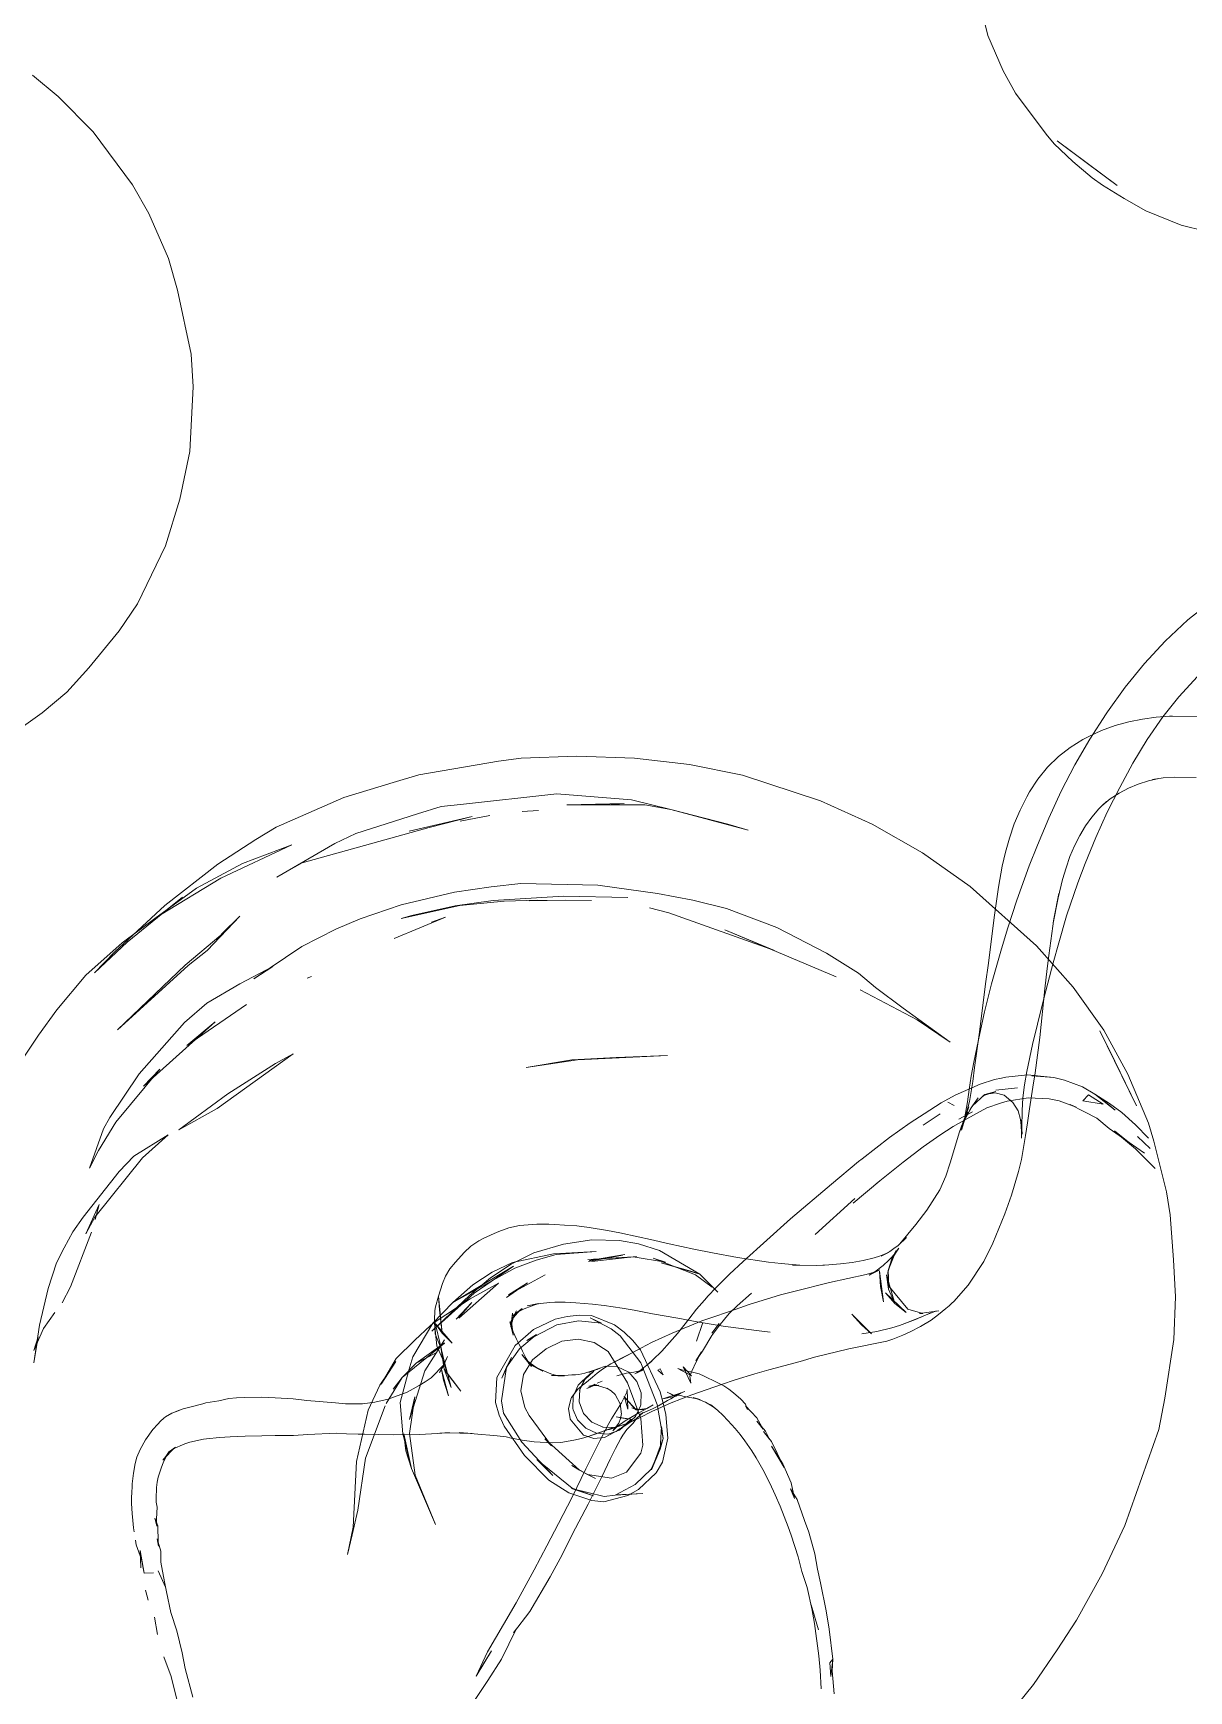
# Model space of a CAD drawing. Header units: millimetres. Extents: x 0 to 57242, y -59538 to 11130.
# Drawn here: x 22085.6 to 22191.8, y -25614 to -25461.9 of the extents above; entities that cross this region are included whole.
import ezdxf

# ---------------------------------------------------------------- set-up
doc = ezdxf.new("R2010")
doc.units = ezdxf.units.MM
doc.layers.add('G-IMPT', color=8, linetype='Continuous', lineweight=9)
doc.layers.add('I-FURN', color=30, linetype='Continuous', lineweight=9)

# ---------------------------------------------------------------- blocks, each defined once
blk = doc.blocks.new('LR1579_PANEL_TV_019_CH - LR1579_PANEL_TV_019_CH-V9-Level 0')
at = {"layer": 'G-IMPT'}
for p, q in [((741.11, -114.78), (736.35, -115.84)), ((732.67, -116.98), (729.58, -118.01)), ((736.35, -115.84), (732.67, -116.98)), ((725.08, -119.85), (729.58, -118.01)), ((725.08, -119.85), (720.69, -122.04)), ((712.75, -126.99), (720.69, -122.04)), ((710.54, -128.89), (712.75, -126.99)), ((751.21, -126.56), (750.05, -128.33)), ((750.86, -129.08), (751.85, -127.68)), ((706.53, -132.58), (710.54, -128.89)), ((749.32, -129.14), (747.87, -131.51)), ((749.32, -129.14), (750.46, -127.99)), ((749.32, -129.14), (750.05, -128.33)), ((749.32, -129.14), (749.74, -129.04)), ((750.46, -127.99), (749.74, -129.04)), ((750.14, -130.16), (750.86, -129.08)), ((750.14, -130.16), (748.59, -132.75)), ((747.05, -132.99), (747.87, -131.51)), ((748.68, -132.05), (747.78, -134.27)), ((706.53, -132.58), (703.98, -135.57)), ((745.84, -135.33), (747.05, -132.99)), ((747.08, -135.75), (748.01, -133.84)), ((748.59, -132.75), (747.78, -134.27)), ((745.84, -135.33), (745.29, -136.48)), ((703.98, -135.57), (702, -138.32)), ((744.59, -137.72), (745.29, -136.48)), ((747.08, -135.75), (746.54, -137.2)), ((699.66, -141.76), (702, -138.32)), ((744.59, -137.72), (743.79, -139.64)), ((745.23, -140.42), (745.94, -138.47)), ((745.94, -138.47), (746.54, -137.2)), ((743.79, -139.64), (743.44, -140.72)), ((742.74, -142.64), (743.44, -140.72)), ((744.36, -143.13), (744.96, -141.19)), ((745.23, -140.42), (744.96, -141.19)), ((699.66, -141.76), (698.6, -143.61)), ((742.23, -144.2), (742.89, -142.88)), ((742.62, -143.78), (742.74, -142.64)), ((742.62, -143.78), (742.89, -142.88)), ((698.6, -143.61), (696.62, -147.97)), ((742.23, -144.2), (741.75, -146.04)), ((743.79, -145.39), (744.07, -144.24)), ((744.36, -143.13), (744.07, -144.24)), ((698.4, -148.48), (698.11, -145.94)), ((741.86, -145.67), (741.55, -147.12)), ((741.56, -147.95), (741.86, -145.67)), ((741.56, -147.95), (741.75, -146.04)), ((743.87, -145.03), (743.56, -146.52)), ((743.79, -145.39), (743.87, -145.03)), ((741.28, -148.26), (741.55, -147.12)), ((743.33, -147.99), (743.56, -146.52)), ((773.12, -148.09), (775.33, -147.34)), ((775.33, -147.34), (777.55, -146.62)), ((695.98, -149.57), (696.62, -147.97)), ((696.85, -148.51), (697.01, -150.2)), ((697.55, -149.24), (697.33, -147.66)), ((698.72, -150.13), (697.98, -147.66)), ((698.4, -148.48), (698.72, -150.13)), ((714.02, -149.87), (715.74, -149.07)), ((718.2, -148.25), (715.74, -149.07)), ((720.18, -147.91), (718.2, -148.25)), ((720.18, -147.91), (720.4, -147.89)), ((720.4, -147.89), (720.75, -147.87)), ((721.16, -147.86), (720.75, -147.87)), ((721.59, -147.85), (721.16, -147.86)), ((721.59, -147.85), (722.03, -147.84)), ((723.33, -149.01), (721.77, -148.09)), ((721.77, -148.09), (722.04, -148.25)), ((722.86, -147.86), (722.03, -147.84)), ((722.04, -148.25), (722.42, -148.36)), ((722.92, -148.51), (722.42, -148.36)), ((723.5, -148.68), (722.48, -148.42)), ((722.48, -148.42), (723.22, -148.6)), ((723.99, -148.01), (722.86, -147.86)), ((722.92, -148.51), (723.5, -148.68)), ((723.93, -149.98), (723.09, -148.83)), ((723.09, -148.83), (723.33, -149.01)), ((723.96, -148.81), (723.22, -148.6)), ((723.5, -148.68), (723.22, -148.6)), ((724.78, -149.08), (723.22, -148.6)), ((723.5, -148.68), (724.13, -148.87)), ((725.45, -149.3), (723.96, -148.81)), ((724.69, -149.04), (723.96, -148.81)), ((723.96, -148.81), (724.78, -149.08)), ((725.05, -148.24), (723.99, -148.01)), ((724.78, -149.08), (724.13, -148.87)), ((725.45, -149.3), (724.69, -149.04)), ((725.45, -149.3), (724.78, -149.08)), ((725.75, -148.4), (725.05, -148.24)), ((725.75, -148.4), (726.4, -148.58)), ((726.4, -148.58), (726.7, -148.68)), ((727.25, -148.9), (726.7, -148.68)), ((730.44, -150.51), (727.25, -148.9)), ((741.3, -148.57), (741.11, -149.37)), ((741.3, -149.46), (741.28, -148.26)), ((741.3, -149.46), (741.3, -148.57)), ((743.17, -149.48), (743.24, -148.74)), ((743.33, -147.99), (743.24, -148.74)), ((773.12, -148.09), (770.36, -149.4)), ((775.91, -148.32), (773.38, -149.26)), ((775.57, -148.48), (773.38, -149.26)), ((775.91, -148.32), (773.71, -149.42)), ((694.65, -154.28), (695.98, -149.57)), ((697.01, -150.2), (697.3, -151.86)), ((698.85, -150.97), (698.51, -149.38)), ((698.51, -149.38), (699.12, -151.44)), ((711.49, -151.27), (714.02, -149.87)), ((723.93, -149.98), (723.96, -152.72)), ((724.59, -152.42), (724.22, -149.83)), ((724.54, -151.14), (724.22, -149.83)), ((726.12, -149.56), (725.45, -149.3)), ((727.41, -150.16), (726.12, -149.56)), ((727.41, -150.16), (728.63, -150.84)), ((728.14, -151.52), (727.94, -150.29)), ((727.94, -150.29), (728.23, -152.85)), ((730.44, -150.51), (733.38, -151.88)), ((740.98, -150.8), (741.19, -149.64)), ((741.17, -150.58), (741.11, -149.37)), ((741.17, -150.58), (741.19, -149.64)), ((743.15, -149.85), (743.14, -150.57)), ((743.16, -151.28), (743.14, -150.57)), ((743.17, -149.48), (743.15, -149.85)), ((768.37, -149.91), (764.95, -151.22)), ((770.77, -149.28), (768.37, -149.91)), ((771.01, -150.45), (768.86, -151.3)), ((770.77, -149.28), (770.36, -149.4)), ((771.01, -150.45), (773.71, -149.42)), ((694.22, -158.99), (695.85, -151.52)), ((695.85, -151.52), (694.86, -155.96)), ((697.68, -153.22), (697.3, -151.86)), ((699.12, -151.44), (699.4, -152.9)), ((711.49, -151.27), (709.95, -152.26)), ((724.54, -151.14), (723.47, -153.67)), ((723.77, -154.33), (725.24, -151.91)), ((724.54, -151.14), (724.16, -152.53)), ((724.59, -152.42), (724.54, -151.14)), ((725.24, -151.91), (724.57, -153.18)), ((728.14, -151.52), (728.23, -152.85)), ((733.38, -151.88), (734.63, -152.39)), ((741.12, -152.33), (740.98, -150.8)), ((741.01, -152.45), (741.17, -151.94)), ((741.12, -152.33), (741.17, -151.94)), ((743.22, -152.3), (743.16, -151.28)), ((753.5, -151.91), (755.52, -153.35)), ((753.5, -151.91), (755.57, -153.37)), ((760.86, -153.04), (762.8, -152.12)), ((764.95, -151.22), (762.8, -152.12)), ((768.86, -151.3), (765.66, -152.64)), ((698.18, -154.74), (697.63, -152.4)), ((698.01, -154.24), (697.63, -152.4)), ((697.68, -153.22), (698.18, -154.74)), ((698.16, -153.52), (698.66, -155.04)), ((698.16, -153.52), (699.44, -154.94)), ((699.94, -154.07), (699.4, -152.9)), ((708.1, -153.54), (707.2, -154.24)), ((708.1, -153.54), (709.95, -152.26)), ((723.96, -152.72), (723.11, -153.88)), ((724.02, -152.62), (723.27, -153.76)), ((723.96, -152.72), (723.27, -153.76)), ((723.47, -153.67), (724.16, -152.53)), ((723.77, -154.33), (724.57, -153.18)), ((723.96, -152.72), (724.02, -152.62)), ((737.37, -153.57), (734.63, -152.39)), ((737.37, -153.57), (738.61, -154.1)), ((741.01, -152.45), (741.07, -153.07)), ((741.07, -153.07), (741.23, -153.94)), ((743.22, -152.3), (743.28, -152.95)), ((743.28, -152.95), (743.37, -153.57)), ((743.56, -154.44), (743.37, -153.57)), ((750.3, -153.05), (748.55, -154.46)), ((748.89, -154.7), (751.53, -153.13)), ((751.53, -153.13), (749.72, -154.11)), ((751.52, -153.17), (749.72, -154.11)), ((750.3, -153.05), (751.36, -152.64)), ((751.36, -152.64), (753.59, -152.45)), ((753.54, -152.99), (751.52, -153.17)), ((753.54, -152.99), (755.57, -153.37)), ((753.59, -152.45), (754.7, -152.63)), ((756.78, -153.52), (754.7, -152.63)), ((755.52, -153.35), (755.57, -153.37)), ((755.57, -153.37), (756.47, -153.9)), ((756.78, -153.52), (757.56, -154.32)), ((758.03, -154.26), (760.86, -153.04)), ((761.28, -154.59), (763.39, -153.65)), ((763.39, -153.65), (765.66, -152.64)), ((694.65, -154.28), (693.88, -158.82)), ((698.18, -154.74), (698.01, -154.24)), ((698.18, -154.74), (698.67, -155.96)), ((698.66, -155.04), (699.44, -154.94)), ((699.94, -154.07), (700.54, -155.41)), ((700.26, -154.87), (701.13, -156.28)), ((700.26, -154.87), (700.54, -155.41)), ((705.54, -155.72), (706.37, -154.97)), ((706.37, -154.97), (707.2, -154.24)), ((718.5, -155.61), (720.76, -155.12)), ((720.76, -155.12), (719.91, -155.2)), ((719.91, -155.2), (720.98, -155.12)), ((720.98, -155.12), (721.46, -155.13)), ((722.2, -154.52), (721.07, -154.89)), ((721.41, -154.79), (721.07, -154.89)), ((721.4, -154.88), (723.11, -153.88)), ((721.4, -154.88), (721.93, -154.63)), ((721.41, -154.79), (721.77, -154.7)), ((721.92, -155.17), (721.46, -155.13)), ((722.13, -154.63), (721.77, -154.7)), ((721.92, -155.17), (722.37, -155.23)), ((721.93, -154.63), (722.2, -154.52)), ((722.46, -155.27), (721.99, -155.14)), ((721.99, -155.14), (722.81, -155.32)), ((722.13, -154.63), (722.49, -154.58)), ((723.27, -153.76), (722.2, -154.52)), ((723.11, -153.88), (722.2, -154.52)), ((722.37, -155.23), (722.81, -155.32)), ((723.19, -154.52), (722.49, -154.58)), ((723.11, -153.88), (723.27, -153.76)), ((723.19, -154.52), (724.16, -154.55)), ((723.67, -154.41), (724.75, -154.64)), ((723.67, -154.41), (724.18, -154.55)), ((724.16, -154.55), (724.75, -154.64)), ((724.18, -154.55), (724.42, -154.65)), ((724.91, -154.86), (724.42, -154.65)), ((728.03, -156.37), (724.91, -154.86)), ((738.61, -154.1), (740.36, -154.78)), ((741.61, -155.23), (740.36, -154.78)), ((741.37, -154.48), (741.23, -153.94)), ((741.53, -154.99), (741.37, -154.48)), ((741.53, -154.99), (741.83, -155.69)), ((741.61, -155.23), (744.34, -156.18)), ((743.41, -153.86), (743.58, -154.38)), ((743.41, -153.86), (743.56, -154.44)), ((743.58, -154.38), (743.78, -154.87)), ((744.15, -155.53), (743.78, -154.87)), ((748.55, -154.46), (747.32, -156.26)), ((748.89, -154.7), (747.39, -157.47)), ((748.34, -155.64), (749.72, -154.11)), ((748.89, -154.7), (748.34, -155.64)), ((748.89, -154.7), (749.72, -154.11)), ((750.75, -155.39), (751.34, -154.92)), ((753.46, -154.39), (751.34, -154.92)), ((754.88, -154.79), (753.46, -154.39)), ((754.88, -154.79), (756.41, -156.44)), ((755.42, -155.48), (758.03, -154.26)), ((758.34, -156.35), (756.47, -153.9)), ((758.29, -156.33), (757.19, -154.57)), ((758.34, -156.35), (757.19, -154.57)), ((758.78, -156.17), (757.56, -154.32)), ((761.28, -154.59), (758.8, -155.7)), ((694.22, -158.99), (694.86, -155.96)), ((698.67, -155.96), (699.56, -157.47)), ((701.13, -156.28), (701.74, -157.02)), ((704.66, -156.54), (704.19, -156.98)), ((704.35, -157.72), (705.37, -156.49)), ((705.54, -155.72), (704.66, -156.54)), ((704.94, -157.1), (705.96, -155.76)), ((704.94, -157.1), (705.44, -156.4)), ((704.98, -157.16), (705.69, -156.01)), ((705.96, -155.76), (705.37, -156.49)), ((705.44, -156.4), (705.69, -156.01)), ((713.6, -157.36), (714.81, -156.72)), ((714.81, -156.72), (716.89, -156)), ((718.5, -155.61), (716.89, -156)), ((722.93, -155.42), (722.46, -155.27)), ((722.93, -155.42), (723.4, -155.6)), ((723.4, -155.6), (724.33, -156.03)), ((724.33, -156.03), (725.26, -156.53)), ((726.18, -157.09), (725.26, -156.53)), ((728.03, -156.37), (731, -157.72)), ((736.02, -157.11), (735.12, -156.22)), ((742.38, -156.82), (741.83, -155.69)), ((744.02, -155.37), (744.29, -155.73)), ((744.02, -155.37), (744.4, -155.92)), ((744.15, -155.53), (744.4, -155.92)), ((744.29, -155.73), (744.98, -156.52)), ((744.34, -156.18), (746.28, -156.79)), ((745.2, -156.79), (744.98, -156.52)), ((746.88, -157.23), (747.32, -156.26)), ((750.75, -155.39), (749.36, -157.41)), ((751.95, -157.11), (752.91, -156.7)), ((753.9, -156.23), (752.91, -156.7)), ((755.42, -155.48), (753.9, -156.23)), ((756.72, -157.2), (756.05, -155.7)), ((756.05, -155.7), (756.41, -156.44)), ((756.2, -156.93), (758.8, -155.7)), ((756.72, -157.2), (756.41, -156.44)), ((757, -157.97), (756.41, -156.44)), ((758.29, -156.33), (759.2, -160.41)), ((759.49, -158.23), (758.78, -156.17)), ((700.19, -158.27), (699.56, -157.47)), ((700.19, -158.27), (701.66, -159.63)), ((700.19, -158.27), (701.91, -159.97)), ((703.19, -158.27), (701.74, -157.02)), ((703.72, -157.42), (702.23, -158.78)), ((703.19, -158.27), (704.88, -159.23)), ((703.56, -158.57), (704.35, -157.72)), ((703.72, -157.42), (704.19, -156.98)), ((704.65, -157.91), (704.54, -158.83)), ((704.65, -157.91), (704.98, -157.16)), ((711.37, -158.87), (712.5, -158.07)), ((713.6, -157.36), (712.5, -158.07)), ((727.07, -157.69), (726.18, -157.09)), ((727.07, -157.69), (727.96, -158.33)), ((729.17, -159.33), (727.43, -157.89)), ((727.43, -157.89), (729.69, -159.73)), ((732.24, -158.29), (731, -157.72)), ((736.02, -157.11), (738.16, -159.33)), ((742.14, -158.31), (743, -157.88)), ((742.38, -156.82), (742.62, -157.27)), ((742.62, -157.27), (742.91, -157.69)), ((742.91, -157.69), (743.64, -158.56)), ((743, -157.88), (743.4, -157.65)), ((743.37, -158.7), (743.28, -157.57)), ((743.28, -157.57), (743.83, -158.88)), ((743.37, -158.7), (743.76, -157.08)), ((743.76, -157.08), (743.4, -157.65)), ((744.99, -156.94), (744.65, -156.82)), ((745.7, -157.21), (744.65, -156.82)), ((746.66, -157.56), (744.99, -156.94)), ((745.58, -157.01), (744.99, -156.94)), ((745.46, -157.03), (744.99, -156.94)), ((745.43, -157.01), (745.2, -156.79)), ((745.7, -157.21), (745.43, -157.01)), ((746.46, -158.21), (745.45, -162.36)), ((745.46, -157.03), (746.08, -157.12)), ((746.66, -157.56), (745.58, -157.01)), ((745.58, -157.01), (745.7, -157.21)), ((745.58, -157.01), (745.97, -157.79)), ((745.7, -157.21), (745.97, -157.79)), ((746.43, -157.17), (746.08, -157.12)), ((747.39, -157.47), (746.19, -161.41)), ((747.23, -157.05), (746.28, -156.79)), ((746.43, -157.17), (747.35, -157.31)), ((746.88, -157.23), (746.46, -158.21)), ((748.17, -157.27), (747.23, -157.05)), ((747.35, -157.31), (747.98, -157.44)), ((748.29, -157.77), (747.69, -157.69)), ((748.35, -157.79), (747.69, -157.69)), ((749.22, -157.77), (747.98, -157.44)), ((748.17, -157.27), (749.34, -157.52)), ((748.29, -157.77), (749.18, -157.91)), ((749.36, -157.41), (748.3, -160.73)), ((748.95, -158.13), (748.35, -157.79)), ((749.62, -157.85), (748.64, -158.34)), ((748.95, -158.13), (748.64, -157.88)), ((748.64, -157.88), (749.22, -158.4)), ((748.85, -157.72), (749.66, -157.66)), ((749.22, -157.77), (748.85, -157.72)), ((748.95, -158.13), (749.22, -158.4)), ((748.95, -158.13), (749.38, -158.69)), ((749.18, -157.91), (750.02, -158.05)), ((749.22, -158.4), (749.2, -158.24)), ((749.3, -159.87), (749.2, -158.24)), ((750.19, -157.7), (749.34, -157.52)), ((749.62, -157.85), (749.72, -157.84)), ((750.18, -157.51), (749.66, -157.66)), ((750.82, -157.77), (749.72, -157.84)), ((750.77, -157.83), (749.78, -157.65)), ((749.78, -157.65), (750.33, -157.74)), ((750.01, -157.81), (751.03, -158.94)), ((750.01, -157.81), (750.64, -158.46)), ((750.62, -158.14), (750.02, -158.05)), ((751.19, -157.83), (750.08, -157.91)), ((750.08, -157.91), (750.46, -157.84)), ((750.65, -157.46), (750.18, -157.51)), ((750.77, -157.83), (750.19, -157.7)), ((750.82, -157.8), (750.33, -157.74)), ((751.57, -157.78), (750.46, -157.84)), ((750.62, -158.14), (751.14, -158.17)), ((750.65, -157.46), (751, -157.41)), ((751.77, -158.25), (750.73, -157.88)), ((751.95, -158.31), (750.73, -157.88)), ((751.19, -157.83), (750.82, -157.77)), ((750.82, -157.8), (751.24, -157.85)), ((751, -157.41), (751.6, -157.24)), ((751.14, -158.17), (751.36, -158.17)), ((752.08, -158.11), (751.2, -158.33)), ((751.48, -157.87), (751.24, -157.85)), ((751.65, -158.16), (751.36, -158.17)), ((751.86, -157.89), (751.48, -157.87)), ((751.57, -157.78), (752.61, -158.16)), ((751.6, -157.24), (751.95, -157.11)), ((751.65, -158.16), (751.94, -158.14)), ((751.77, -158.25), (752.62, -158.99)), ((751.86, -157.89), (752.05, -157.93)), ((752.08, -158.11), (751.94, -158.14)), ((752.05, -157.93), (753, -158.1)), ((753.59, -158.15), (752.54, -158.61)), ((753.4, -158.89), (752.61, -158.16)), ((753, -158.1), (753.07, -158.14)), ((753.88, -158.67), (753.07, -158.14)), ((754.64, -157.66), (753.59, -158.15)), ((754.64, -157.66), (756.2, -156.93)), ((757.42, -161.44), (756.72, -157.2)), ((756.72, -157.2), (757, -157.97)), ((759.49, -158.23), (759.84, -161.4)), ((693.88, -158.82), (693.61, -163.66)), ((698.9, -161.96), (701.25, -159.68)), ((702.23, -158.78), (701.25, -159.68)), ((701.79, -160.25), (702.71, -159.42)), ((702.71, -159.42), (703.56, -158.57)), ((703.38, -159.62), (705.08, -160.69)), ((704.54, -158.83), (704.77, -159.85)), ((704.88, -159.23), (705.48, -159.49)), ((706.74, -159.93), (705.48, -159.49)), ((710.16, -159.71), (708.3, -160.69)), ((708.88, -160.44), (709.81, -159.77)), ((708.95, -160.41), (709.81, -159.77)), ((710.16, -159.71), (708.99, -160.41)), ((709.6, -160.05), (710.16, -159.71)), ((711.37, -158.87), (710.16, -159.71)), ((729.69, -159.73), (727.96, -158.33)), ((729.17, -159.33), (730.43, -160.51)), ((735.04, -159.4), (732.24, -158.29)), ((735.04, -159.4), (736.34, -159.83)), ((738.48, -159.58), (737.46, -159.8)), ((738.16, -159.33), (739.79, -161.13)), ((738.29, -159.76), (739.38, -159.48)), ((738.48, -159.58), (739.52, -159.3)), ((739.4, -160.75), (740.94, -159.79)), ((739.52, -159.3), (741.08, -158.73)), ((742.1, -158.39), (741.08, -158.73)), ((742.14, -158.31), (741.19, -158.74)), ((741.19, -158.74), (742.1, -158.39)), ((743.64, -158.56), (743.83, -158.88)), ((745.13, -159.87), (745.26, -159.26)), ((745.39, -159.91), (745.26, -159.26)), ((747.86, -159.23), (747.52, -160.29)), ((747.86, -159.23), (748.58, -158.4)), ((748.64, -158.34), (748.58, -158.4)), ((749.76, -158.84), (748.69, -160.28)), ((748.86, -160.08), (749.86, -159.63)), ((749.22, -158.4), (749.38, -158.69)), ((749.22, -158.4), (749.3, -159.87)), ((749.22, -158.4), (749.3, -159.93)), ((749.76, -158.84), (749.3, -159.87)), ((750, -159.65), (749.84, -160.6)), ((750.39, -159.44), (749.86, -159.63)), ((750, -159.65), (750.5, -158.83)), ((750.39, -159.44), (750.95, -159.25)), ((750.46, -158.88), (750.81, -158.57)), ((750.46, -158.88), (750.5, -158.83)), ((751.03, -158.94), (750.64, -158.46)), ((750.81, -158.57), (751.2, -158.33)), ((750.95, -159.25), (751.49, -159.05)), ((751.49, -159.05), (751.93, -158.88)), ((752.95, -158.71), (751.91, -158.36)), ((751.91, -158.36), (752.58, -158.58)), ((752.54, -158.61), (751.93, -158.88)), ((751.95, -158.31), (752.24, -158.41)), ((752.49, -158.55), (752.24, -158.41)), ((752.49, -158.55), (752.95, -158.71)), ((753.62, -158.93), (752.58, -158.58)), ((752.58, -158.58), (754.16, -159.13)), ((752.58, -158.58), (753.12, -158.77)), ((752.62, -158.99), (752.58, -158.94)), ((753.1, -159.94), (752.58, -158.94)), ((753.41, -158.87), (753.12, -158.77)), ((753.4, -158.89), (753.87, -159.85)), ((754.16, -159.13), (753.41, -158.87)), ((753.62, -158.93), (754.16, -159.13)), ((754.42, -159.48), (753.88, -158.67)), ((754.16, -159.13), (754.46, -159.24)), ((754.43, -159.5), (754.42, -159.48)), ((754.48, -161.4), (754.43, -159.5)), ((754.78, -159.37), (754.46, -159.24)), ((755.41, -159.67), (754.78, -159.37)), ((755.41, -159.67), (756.49, -160.25)), ((759.28, -162.51), (758.94, -158.34)), ((758.94, -158.34), (759.2, -160.41)), ((699.83, -161.86), (701.79, -160.25)), ((701.91, -159.97), (703.6, -161.03)), ((703.96, -161.22), (703.6, -161.03)), ((703.96, -161.22), (704.56, -161.52)), ((705.28, -160.53), (704.77, -159.85)), ((706.11, -161), (705.14, -160.58)), ((706.33, -161.02), (705.14, -160.58)), ((705.28, -160.53), (706.11, -161)), ((706.11, -161), (707.65, -160.88)), ((706.11, -161), (706.33, -161.02)), ((706.74, -159.93), (708.79, -160.29)), ((706.76, -161.14), (707.96, -160.79)), ((707.65, -160.88), (706.76, -161.14)), ((708.08, -161.01), (707.61, -161.39)), ((707.65, -160.88), (709.25, -160.24)), ((707.65, -160.88), (707.96, -160.79)), ((708.95, -160.41), (707.77, -161.48)), ((707.95, -161.03), (709.55, -159.98)), ((707.95, -161.03), (708.99, -160.41)), ((709.6, -160.05), (707.96, -160.79)), ((709.25, -160.24), (707.96, -160.79)), ((707.98, -160.47), (709.39, -160.7)), ((708.08, -161.01), (708.56, -160.65)), ((709.6, -160.05), (708.3, -160.69)), ((708.56, -160.65), (709.55, -159.98)), ((708.79, -160.29), (710.21, -160.51)), ((708.88, -160.44), (709.25, -160.24)), ((709.6, -160.05), (709.25, -160.24)), ((710.21, -160.51), (711.66, -160.65)), ((711.66, -160.65), (713.53, -160.75)), ((715.84, -160.8), (713.53, -160.75)), ((718.99, -160.8), (715.84, -160.8)), ((718.58, -160.8), (721.78, -160.74)), ((718.99, -160.8), (718.58, -160.8)), ((721.4, -160.95), (726.31, -160.67)), ((731.24, -161.33), (730.43, -160.51)), ((736, -159.99), (734.23, -160.09)), ((736.96, -159.89), (736, -159.99)), ((738.12, -160.48), (736.34, -159.83)), ((737.46, -159.8), (736.96, -159.89)), ((739.39, -160.93), (738.12, -160.48)), ((742.22, -161.75), (739.39, -160.93)), ((740.97, -162.49), (739.79, -161.13)), ((741.87, -161.43), (742.94, -161.22)), ((744.01, -161.05), (742.94, -161.22)), ((744.01, -161.05), (745.13, -160.93)), ((745.13, -159.87), (745.39, -159.91)), ((745.13, -160.93), (745.72, -160.88)), ((746.27, -160.88), (745.29, -160.91)), ((745.29, -160.91), (745.72, -160.88)), ((746.27, -160.88), (746.68, -160.89)), ((746.31, -160.8), (746.99, -160.92)), ((746.31, -160.8), (746.54, -160.85)), ((747.21, -161.15), (746.44, -160.76)), ((746.44, -160.76), (747.23, -160.97)), ((747.23, -160.97), (746.54, -160.85)), ((746.99, -160.92), (746.68, -160.89)), ((747.81, -161.48), (747.21, -161.15)), ((747.52, -160.29), (747.58, -161.42)), ((747.88, -164.08), (748.3, -160.73)), ((748.86, -160.08), (748.69, -160.28)), ((749.3, -159.87), (749.3, -159.93)), ((749.84, -160.6), (749.91, -161.08)), ((749.91, -161.08), (750.07, -161.54)), ((753.19, -161.06), (752.83, -162.12)), ((753.19, -161.06), (753.1, -159.94)), ((753.71, -161.9), (753.98, -160.94)), ((753.87, -159.85), (753.98, -160.94)), ((756.49, -160.25), (757.08, -160.69)), ((757.95, -161.48), (757.08, -160.69)), ((757.34, -160.57), (757.23, -164.01)), ((757.42, -161.44), (757.34, -160.57)), ((698.9, -161.96), (695.74, -165.15)), ((699.83, -161.86), (698.31, -163.05)), ((705.85, -162.01), (704.56, -161.52)), ((706.23, -162.63), (705.3, -163.52)), ((705.85, -162.01), (708.28, -162.64)), ((706.03, -163.1), (706.95, -162.27)), ((706.23, -162.63), (707.61, -161.39)), ((707.77, -161.48), (706.95, -162.27)), ((708.28, -162.64), (709.72, -162.88)), ((708.95, -161.97), (709.22, -162.56)), ((710.43, -162.16), (712.3, -162.31)), ((733.03, -162.84), (727.2, -163.19)), ((733.22, -163.44), (731.24, -161.33)), ((734.72, -162.7), (733.03, -162.84)), ((736.5, -162.51), (734.72, -162.7)), ((736.5, -162.51), (737.49, -162.37)), ((736.59, -162.08), (736.88, -164.4)), ((737.22, -164.59), (736.72, -162.74)), ((738.02, -162.28), (737.49, -162.37)), ((738.02, -162.28), (739.11, -162.06)), ((740.22, -161.8), (739.11, -162.06)), ((741.87, -161.43), (740.22, -161.8)), ((740.97, -162.49), (742.53, -164.25)), ((742.22, -161.75), (744.25, -162.25)), ((744.25, -162.25), (745.26, -162.44)), ((746.22, -162.63), (745.26, -162.44)), ((745.45, -162.36), (745.47, -163.45)), ((746.19, -161.41), (746.12, -164.54)), ((747.38, -162.85), (746.22, -162.63)), ((747.23, -162.83), (746.22, -162.63)), ((746.22, -162.63), (748.4, -163.04)), ((747.23, -162.83), (748.4, -163.04)), ((747.58, -161.42), (748.08, -162.44)), ((747.81, -161.48), (748.65, -161.86)), ((748.93, -163.19), (748.08, -162.44)), ((750.49, -162.45), (750, -162.3)), ((750.59, -162.26), (750.06, -161.49)), ((750.06, -161.49), (750.07, -161.54)), ((750.95, -162.55), (750.49, -162.2)), ((750.49, -162.2), (751.24, -162.7)), ((750.95, -162.55), (750.59, -162.26)), ((751.53, -162.65), (750.6, -162.39)), ((751.24, -162.7), (750.6, -162.39)), ((750.71, -162.51), (751.53, -162.65)), ((752.83, -162.12), (752.09, -162.97)), ((752.96, -162.87), (753.67, -162.01)), ((753.21, -162.84), (753.15, -162.87)), ((753.21, -162.84), (753.98, -162.26)), ((753.67, -162.01), (753.71, -161.9)), ((753.98, -162.26), (754.47, -161.42)), ((754.48, -161.4), (754.47, -161.42)), ((758.36, -161.84), (757.95, -161.48)), ((758.36, -161.84), (759.13, -162.66)), ((758.91, -165.65), (759.28, -162.51)), ((759.13, -162.66), (759.65, -163.25)), ((759.84, -161.4), (759.63, -164.68)), ((770.17, -161.55), (768.69, -166.94)), ((770.17, -161.55), (768.83, -166.26)), ((693.88, -168.72), (693.61, -163.66)), ((696.26, -164.6), (698.31, -163.05)), ((702.92, -165.78), (705.3, -163.52)), ((702.97, -165.67), (705.04, -163.95)), ((706.03, -163.1), (705.04, -163.95)), ((709.72, -162.88), (711.57, -163.07)), ((711.57, -163.07), (713.09, -163.23)), ((713.09, -163.23), (715.43, -163.36)), ((715.43, -163.36), (718.6, -163.4)), ((719.02, -163.4), (718.6, -163.4)), ((719.02, -163.4), (722.25, -163.32)), ((727.2, -163.19), (722.25, -163.32)), ((733.22, -163.44), (734.72, -165.21)), ((742.53, -164.25), (743.65, -165.56)), ((745.62, -164.58), (745.47, -163.45)), ((747.38, -162.85), (748.4, -163.04)), ((747.88, -164.08), (748.37, -165.52)), ((749.29, -163.14), (748.4, -163.04)), ((748.99, -163.22), (748.93, -163.19)), ((750.05, -163.59), (748.99, -163.22)), ((749.29, -163.14), (749.91, -163.15)), ((749.68, -163.43), (749.4, -163.34)), ((750.48, -163.69), (749.4, -163.34)), ((750.14, -163.62), (749.68, -163.43)), ((750.46, -163.14), (749.91, -163.15)), ((750.04, -163.49), (751.16, -163.41)), ((750.13, -163.49), (750.04, -163.49)), ((750.05, -163.59), (750.21, -163.63)), ((750.46, -163.52), (750.13, -163.49)), ((750.14, -163.62), (750.8, -163.88)), ((750.21, -163.63), (750.48, -163.69)), ((750.46, -163.14), (750.96, -163.13)), ((750.46, -163.52), (751.57, -163.43)), ((750.8, -163.88), (751.3, -164.12)), ((751.39, -163.14), (750.96, -163.13)), ((752.17, -162.93), (751.09, -163.47)), ((752.09, -162.97), (751.09, -163.47)), ((752.17, -162.93), (751.16, -163.41)), ((751.3, -164.12), (751.56, -164.3)), ((751.39, -163.14), (751.65, -163.14)), ((751.83, -164.49), (751.56, -164.3)), ((751.57, -163.43), (751.97, -163.39)), ((752.03, -163.12), (751.65, -163.14)), ((751.97, -163.39), (752.96, -162.87)), ((752.03, -163.12), (752.21, -163.1)), ((752.21, -163.1), (753.15, -162.87)), ((757.07, -164.82), (757.23, -164.01)), ((759.79, -163.42), (759.65, -163.25)), ((760.1, -163.79), (759.79, -163.42)), ((760.1, -163.79), (760.69, -164.39)), ((797.49, -163.03), (796.41, -165.54)), ((797.87, -165.75), (798.9, -163.54)), ((696.26, -164.6), (693.68, -166.54)), ((695.74, -165.15), (694.42, -166.47)), ((699.73, -168.89), (702.92, -165.78)), ((702.97, -165.67), (701.4, -166.94)), ((735.85, -166.54), (734.72, -165.21)), ((737.35, -165.14), (736.88, -164.4)), ((738.99, -167.43), (736.88, -164.4)), ((738.42, -168.4), (736.88, -164.4)), ((737.22, -164.59), (739.29, -168.22)), ((737.35, -165.14), (738.99, -167.43)), ((744.4, -166.41), (743.65, -165.56)), ((745.88, -165.64), (745.62, -164.58)), ((745.88, -165.64), (747.02, -167.62)), ((746.38, -165.55), (746.12, -164.54)), ((746.38, -165.55), (747.24, -167.55)), ((749.32, -166.67), (748.37, -165.52)), ((752.39, -164.86), (751.83, -164.49)), ((752.39, -164.86), (753.32, -165.6)), ((752.46, -164.83), (753.32, -165.6)), ((752.46, -164.83), (752.96, -165.33)), ((753.29, -165.76), (752.96, -165.33)), ((753.83, -166.79), (753.29, -165.76)), ((756.41, -166.25), (757.07, -164.82)), ((758.91, -165.65), (758.36, -166.64)), ((759.35, -165.74), (758.9, -166.86)), ((759.63, -164.68), (759.35, -165.74)), ((760.69, -164.39), (761.17, -164.84)), ((761.17, -164.84), (761.73, -165.37)), ((761.73, -165.37), (763.21, -166.8)), ((776.76, -165.57), (774.94, -167.02)), ((776.26, -166.06), (778.22, -164.42)), ((776.76, -165.57), (778.22, -164.42)), ((795.74, -166.81), (796.41, -165.54)), ((797.87, -165.75), (797.27, -167.59)), ((693.56, -167.31), (691.1, -169.66)), ((693.68, -166.54), (692.11, -167.67)), ((693.56, -167.31), (694.42, -166.47)), ((699.29, -168.57), (701.4, -166.94)), ((706.72, -170.23), (705.61, -166.75)), ((705.61, -166.75), (707.03, -171.87)), ((737.33, -168.34), (735.85, -166.54)), ((739.29, -168.22), (738.65, -167.21)), ((740.67, -169.45), (738.65, -167.21)), ((744.4, -166.41), (745.54, -167.62)), ((748.26, -167.98), (746.74, -166.51)), ((746.74, -166.51), (747.24, -167.55)), ((749.32, -166.67), (750.62, -167.47)), ((754.21, -167.58), (753.69, -166.41)), ((753.77, -166.61), (753.69, -166.41)), ((754.21, -167.58), (753.77, -166.61)), ((753.77, -166.61), (754.3, -167.79)), ((753.77, -166.61), (753.92, -167)), ((755.27, -167.27), (753.8, -167.83)), ((753.83, -166.79), (754.21, -167.58)), ((753.92, -167), (754.13, -167.6)), ((754.25, -167.39), (754.22, -167.81)), ((754.26, -168.8), (754.25, -167.39)), ((755.27, -167.27), (756.41, -166.25)), ((756.09, -168.79), (758.36, -166.64)), ((758.9, -166.86), (757.36, -168.59)), ((764.1, -167.44), (762.35, -165.98)), ((762.35, -165.98), (763.21, -166.8)), ((764.82, -167.94), (763.92, -167.35)), ((763.92, -167.35), (764.66, -167.85)), ((768.83, -166.26), (766.85, -169.55)), ((768.69, -166.94), (767.28, -169.86)), ((768.69, -166.94), (767.35, -169.92)), ((768.69, -166.94), (768.11, -168.54)), ((771.43, -170.32), (774.94, -167.02)), ((776.26, -166.06), (772.26, -170.57)), ((795.74, -166.81), (794.87, -168.7)), ((692.11, -167.67), (690.02, -169.15)), ((695.26, -176.77), (693.88, -168.72)), ((696.58, -170.51), (699.29, -168.57)), ((699.73, -168.89), (698.35, -170.22)), ((737.33, -168.34), (738.43, -169.71)), ((738.42, -168.4), (739.55, -170.09)), ((746.31, -168.38), (745.54, -167.62)), ((747.42, -169.45), (746.31, -168.38)), ((747.88, -168.37), (747.02, -167.62)), ((747.88, -168.37), (748.84, -168.95)), ((748.26, -167.98), (750.05, -168.94)), ((750.62, -167.47), (752.18, -167.83)), ((753.8, -167.83), (752.18, -167.83)), ((754.06, -168.75), (754.01, -169)), ((754.06, -168.75), (754.17, -168.27)), ((754.1, -169.34), (756.09, -168.79)), ((754.2, -168), (754.13, -167.6)), ((754.22, -167.81), (754.17, -168.27)), ((754.25, -168.4), (754.2, -168)), ((754.21, -167.58), (754.3, -167.79)), ((757.36, -168.59), (754.22, -169.86)), ((754.26, -168.8), (754.25, -168.4)), ((755.16, -169.19), (757.06, -168.25)), ((755.16, -169.19), (756.09, -168.79)), ((756.09, -168.79), (757.06, -168.25)), ((764.1, -167.44), (764.66, -167.85)), ((766.21, -168.96), (764.82, -167.94)), ((768.11, -168.54), (767.28, -169.86)), ((794.24, -170.37), (794.87, -168.7)), ((690.02, -169.15), (687.32, -170.87)), ((689.29, -171.19), (691.1, -169.66)), ((691.4, -169.38), (689.61, -170.93)), ((691.1, -169.66), (689.61, -170.93)), ((691.4, -169.38), (691.1, -169.66)), ((697.44, -171.11), (698.35, -170.22)), ((706.72, -170.23), (709.07, -175.65)), ((739.16, -170.61), (738.43, -169.71)), ((740.7, -171.42), (739.55, -170.09)), ((740.67, -169.45), (740.42, -169.25)), ((740.42, -169.25), (744.07, -171.87)), ((740.67, -169.45), (743.89, -171.49)), ((740.67, -169.45), (744.07, -171.87)), ((741.14, -170.1), (744.04, -171.72)), ((741.33, -170.2), (744.16, -171.68)), ((747.42, -169.45), (748.15, -170.1)), ((748.88, -170.69), (748.15, -170.1)), ((749.83, -169.44), (748.84, -168.95)), ((749.83, -169.44), (751.99, -169.96)), ((753.09, -169.54), (750.05, -168.94)), ((751.99, -169.96), (754.22, -169.86)), ((754.1, -169.34), (752.05, -169.41)), ((752.05, -169.41), (753.09, -169.54)), ((753.59, -170.93), (753.77, -170.21)), ((753.87, -169.74), (753.77, -170.21)), ((753.96, -169.25), (753.87, -169.74)), ((753.96, -169.25), (754.01, -169)), ((760.68, -172.2), (760.74, -169.67)), ((760.69, -171.72), (760.74, -169.67)), ((761.88, -170.03), (760.88, -172.32)), ((761.36, -171.45), (761.88, -170.03)), ((764.37, -171.91), (766.85, -169.55)), ((765.75, -172.33), (767.35, -169.92)), ((766.21, -168.96), (768.03, -170.37)), ((771.43, -170.32), (767, -172.95)), ((768.03, -170.37), (769.12, -171.26)), ((794.24, -170.37), (793.36, -172.09)), ((795.66, -170.96), (796.45, -169.53)), ((672.79, -171.69), (674.36, -172.96)), ((683.44, -173.1), (685.68, -171.85)), ((687.32, -170.87), (685.68, -171.85)), ((688.24, -171.99), (689.61, -170.93)), ((689.29, -171.19), (689.61, -170.93)), ((694.94, -171.65), (692.7, -173.12)), ((696.58, -170.51), (694.94, -171.65)), ((697.44, -171.11), (695.15, -173.32)), ((707.84, -174.94), (707.03, -171.87)), ((739.16, -170.61), (740.27, -171.94)), ((741, -172.82), (740.27, -171.94)), ((740.7, -171.42), (742.67, -173.05)), ((746.06, -174.03), (743.04, -171.96)), ((743.04, -171.96), (746.21, -174.23)), ((748.88, -170.69), (749.25, -170.95)), ((749.99, -171.42), (749.25, -170.95)), ((749.99, -171.42), (751.08, -171.99)), ((750.14, -171.51), (751.08, -171.99)), ((750.14, -171.51), (750.82, -171.77)), ((751.48, -171.96), (750.82, -171.77)), ((751.81, -172.03), (751.48, -171.96)), ((753.28, -171.77), (752.15, -172.26)), ((752.75, -171.95), (752.19, -172.06)), ((753.46, -171.43), (752.56, -172.3)), ((753.08, -171.75), (752.56, -172.3)), ((753.26, -171.6), (752.62, -172.03)), ((753.28, -171.77), (752.75, -171.95)), ((753.24, -171.55), (753.08, -171.75)), ((753.66, -170.91), (753.24, -171.55)), ((753.77, -170.69), (753.25, -171.85)), ((753.59, -170.93), (753.25, -171.85)), ((753.26, -171.6), (753.46, -171.43)), ((753.77, -170.69), (753.66, -170.91)), ((760.69, -171.72), (759.67, -173.97)), ((761.22, -170.5), (760.21, -172.81)), ((760.69, -171.72), (760.27, -172.81)), ((760.68, -172.2), (761.22, -170.5)), ((760.68, -172.2), (760.69, -171.72)), ((761.36, -171.45), (760.88, -172.32)), ((762.16, -173.19), (766.05, -170.58)), ((766.05, -170.58), (764.37, -171.91)), ((768.49, -173.61), (772.26, -170.57)), ((770.12, -172.09), (769.12, -171.26)), ((675.19, -173.53), (674.36, -172.96)), ((681.17, -174.26), (683.44, -173.1)), ((686.38, -173.22), (685.43, -173.73)), ((687.31, -172.63), (686.38, -173.22)), ((688.24, -171.99), (687.31, -172.63)), ((692.7, -173.12), (689.84, -174.89)), ((693.29, -175.11), (695.15, -173.32)), ((742.15, -174.1), (741, -172.82)), ((742.67, -173.05), (744.96, -174.36)), ((748.03, -173.19), (751.81, -173.85)), ((752.19, -172.06), (751.6, -172.1)), ((752.76, -172.12), (751.6, -172.1)), ((751.81, -172.03), (752.13, -172.08)), ((752.13, -172.08), (752.76, -172.12)), ((752.15, -172.26), (752.62, -172.03)), ((762.16, -173.19), (758.97, -174.28)), ((760.68, -172.2), (759.67, -173.97)), ((760.88, -172.32), (759.71, -172.93)), ((760.61, -172.45), (759.71, -172.93)), ((759.88, -174.29), (760.27, -172.81)), ((761.19, -172.23), (759.97, -172.78)), ((760.88, -172.32), (759.97, -172.78)), ((760.21, -172.81), (760.61, -172.45)), ((760.42, -172.53), (761.19, -172.23)), ((760.42, -172.53), (762.1, -172.33)), ((762.1, -172.33), (762.77, -172.38)), ((763.41, -172.46), (762.77, -172.38)), ((765.75, -172.33), (763.26, -174.16)), ((764.64, -172.67), (763.41, -172.46)), ((764.17, -174.02), (766.81, -173.07)), ((764.64, -172.67), (766.42, -173.27)), ((766.42, -173.27), (767.53, -173.8)), ((770.12, -172.09), (770.57, -172.47)), ((770.57, -172.47), (771.39, -173.16)), ((772.1, -173.78), (771.39, -173.16)), ((792.93, -172.94), (792.07, -174.56)), ((792.77, -174.07), (793.18, -172.49)), ((792.93, -172.94), (793.36, -172.09)), ((794.77, -173.41), (795.16, -172.55)), ((675.19, -173.53), (676.04, -174.03)), ((675.54, -173.75), (676.04, -174.03)), ((675.54, -173.75), (676.42, -174.17)), ((677.34, -174.53), (676.42, -174.17)), ((677.34, -174.53), (678.27, -174.79)), ((679.23, -174.97), (678.27, -174.79)), ((681.17, -174.26), (678.86, -175.34)), ((680.19, -175.06), (679.23, -174.97)), ((680.6, -175.08), (681.57, -174.99)), ((682.54, -174.8), (681.57, -174.99)), ((683.51, -174.52), (682.54, -174.8)), ((683.51, -174.52), (684.47, -174.16)), ((684.47, -174.16), (685.43, -173.73)), ((688.08, -175.9), (689.84, -174.89)), ((707.84, -174.94), (708.27, -176.94)), ((742.15, -174.1), (742.96, -174.91)), ((742.96, -174.91), (743.8, -175.66)), ((744.96, -174.36), (747.59, -175.42)), ((746.06, -174.03), (747.83, -174.77)), ((749.68, -175.96), (746.21, -174.23)), ((747.83, -174.77), (749.81, -175.41)), ((752.1, -173.78), (749.76, -173.63)), ((751.81, -173.85), (749.76, -173.63)), ((751.86, -175.26), (756.7, -175.01)), ((756.92, -177.77), (758.77, -174.9)), ((757.63, -176.74), (758.77, -174.9)), ((758.58, -176.27), (759.74, -173.77)), ((758.69, -175.92), (758.6, -173.61)), ((758.6, -173.61), (758.77, -174.9)), ((758.69, -175.92), (758.77, -174.9)), ((758.75, -176.04), (759.88, -174.29)), ((762.22, -174.87), (758.87, -176.16)), ((762.35, -174.24), (759.15, -174.06)), ((764.17, -174.02), (759.17, -174.05)), ((759.3, -175.24), (759.74, -173.77)), ((762.35, -174.24), (760.38, -173.86)), ((762.22, -174.87), (763.26, -174.16)), ((762.35, -174.24), (764.17, -174.02)), ((763.51, -175.7), (766.05, -174.74)), ((763.71, -175.53), (766.21, -174.73)), ((763.71, -175.53), (766.05, -174.74)), ((765.48, -173.68), (764.17, -174.02)), ((768.49, -173.61), (766.21, -174.73)), ((768.53, -174.4), (767.53, -173.8)), ((768.53, -174.4), (768.97, -174.72)), ((768.97, -174.72), (769.75, -175.37)), ((774.22, -175.31), (772.1, -173.78)), ((792.07, -174.56), (791.45, -175.35)), ((792.88, -176.57), (793.9, -174.73)), ((793.2, -174.21), (793.9, -174.73)), ((793.9, -174.73), (793.33, -175.85)), ((670.97, -177.44), (669.11, -175.92)), ((676.53, -176.34), (674.14, -177.22)), ((676.53, -176.34), (678.86, -175.34)), ((681.16, -175.05), (680.19, -175.06)), ((680.6, -175.08), (681.16, -175.05)), ((688.08, -175.9), (685.71, -177.19)), ((691.8, -176.4), (690.76, -177.23)), ((691.8, -176.4), (693.29, -175.11)), ((744.44, -176.25), (743.8, -175.66)), ((744.87, -176.62), (744.44, -176.25)), ((747.59, -175.42), (749.86, -175.93)), ((751.67, -176.43), (749.68, -175.96)), ((754.18, -175.94), (749.8, -175.62)), ((756.24, -176.5), (749.8, -175.62)), ((756.24, -176.5), (749.81, -175.41)), ((749.86, -175.93), (752.11, -176.12)), ((751.67, -176.43), (753.8, -176.61)), ((751.86, -175.26), (754.77, -175.77)), ((754.59, -176.06), (752.11, -176.12)), ((756.24, -176.5), (753.8, -176.61)), ((759.37, -175.64), (754.18, -175.94)), ((754.59, -176.06), (759.37, -175.64)), ((754.77, -175.77), (758.73, -176.13)), ((754.87, -175.42), (756.67, -175.06)), ((754.87, -175.42), (756.96, -175.11)), ((758.87, -176.16), (756.24, -176.5)), ((758.58, -176.27), (757.98, -176.95)), ((758.58, -176.27), (759.3, -175.24)), ((758.58, -176.27), (758.75, -176.04)), ((759.15, -176.13), (758.73, -176.13)), ((761.11, -175.96), (759.15, -176.13)), ((761.11, -175.96), (763.51, -175.7)), ((770.42, -176.01), (769.75, -175.37)), ((770.42, -176.01), (772.32, -177.81)), ((774.22, -175.31), (775.3, -176.07)), ((775.3, -176.07), (776.63, -177.1)), ((791.12, -176.15), (790.2, -177.33)), ((791, -176.42), (791.45, -175.35)), ((791, -176.42), (791.32, -175.82)), ((791.12, -176.15), (791.32, -175.82)), ((792.84, -177.21), (793.33, -175.85)), ((793.83, -175.3), (792.88, -176.57)), ((671.92, -177.9), (669.43, -178.45)), ((670.97, -177.44), (671.21, -177.61)), ((671.21, -177.61), (672.23, -178.3)), ((671.71, -177.95), (674.14, -177.22)), ((671.92, -177.9), (671.71, -177.95)), ((683.28, -178.42), (685.71, -177.19)), ((688.52, -178.75), (689.67, -178.01)), ((689.67, -178.01), (690.76, -177.23)), ((695.26, -176.77), (696.78, -181.93)), ((709.4, -180.22), (708.27, -176.94)), ((710.07, -177.95), (715.39, -187.71)), ((745.73, -177.32), (744.87, -176.62)), ((747.05, -178.2), (745.73, -177.32)), ((756.92, -177.77), (755.9, -178.47)), ((756.92, -177.77), (757.63, -176.74)), ((756.92, -177.77), (757.75, -177.17)), ((757.98, -176.95), (757.75, -177.17)), ((772.32, -177.81), (773.23, -178.7)), ((777.58, -177.85), (776.63, -177.1)), ((777.58, -177.85), (778.8, -178.77)), ((789.2, -178.7), (789.92, -177.9)), ((789.92, -177.9), (790.31, -177.35)), ((790.2, -177.33), (789.99, -178.05)), ((790.31, -177.35), (789.99, -178.05)), ((792.64, -177.57), (792.84, -177.21)), ((669.43, -178.45), (666.92, -178.85)), ((673.31, -178.94), (672.23, -178.3)), ((674.45, -179.53), (673.31, -178.94)), ((674.45, -179.53), (675.65, -180.04)), ((680.8, -179.53), (678.24, -180.53)), ((680.8, -179.53), (683.28, -178.42)), ((687.32, -179.41), (686.05, -179.98)), ((687.32, -179.41), (688.52, -178.75)), ((747.05, -178.2), (747.96, -178.65)), ((748.86, -178.97), (747.96, -178.65)), ((749.31, -179.09), (748.86, -178.97)), ((749.31, -179.09), (750.4, -179.35)), ((750.4, -179.35), (750.86, -179.44)), ((751.74, -179.51), (750.86, -179.44)), ((752.57, -179.46), (751.74, -179.51)), ((752.57, -179.46), (753.74, -179.23)), ((754.53, -179.07), (753.74, -179.23)), ((755.25, -178.8), (754.53, -179.07)), ((755.9, -178.47), (755.25, -178.8)), ((774.46, -179.83), (773.23, -178.7)), ((778.8, -178.77), (779.37, -179.2)), ((779.37, -179.2), (779.93, -179.6)), ((788.62, -179.56), (788.28, -179.98)), ((788.98, -179.11), (788.62, -179.56)), ((788.98, -179.11), (789.2, -178.7)), ((791.71, -179.15), (791.35, -179.69)), ((791.71, -179.15), (792.08, -178.57)), ((792.27, -178.26), (792.08, -178.57)), ((675.62, -181.4), (678.24, -180.53)), ((676.91, -180.47), (675.65, -180.04)), ((678.22, -180.77), (676.91, -180.47)), ((678.77, -180.88), (678.22, -180.77)), ((678.77, -180.88), (680.12, -181.05)), ((681.5, -181.07), (680.12, -181.05)), ((682.89, -180.93), (681.5, -181.07)), ((684.27, -180.62), (682.89, -180.93)), ((684.27, -180.62), (685.59, -180.17)), ((686.05, -179.98), (685.59, -180.17)), ((709.4, -180.22), (711.5, -184.89)), ((775.4, -180.62), (774.46, -179.83)), ((776.63, -181.59), (775.4, -180.62)), ((780.74, -180.15), (779.93, -179.6)), ((780.74, -180.15), (781.74, -180.79)), ((781.97, -180.93), (781.74, -180.79)), ((783.14, -181.5), (781.97, -180.93)), ((786.68, -181.29), (787.4, -180.8)), ((787.76, -180.51), (787.4, -180.8)), ((787.76, -180.51), (788.11, -180.17)), ((788.11, -180.17), (788.28, -179.98)), ((790.18, -181.22), (790.48, -180.86)), ((790.83, -180.43), (790.48, -180.86)), ((790.83, -180.43), (791.35, -179.69)), ((672.73, -182.21), (670, -182.82)), ((672.73, -182.21), (675.4, -181.47)), ((675.62, -181.4), (675.4, -181.47)), ((698.75, -186.87), (696.78, -181.93)), ((730.49, -184.74), (726.67, -181.96)), ((726.67, -181.96), (733.39, -186.8)), ((776.63, -181.59), (777.23, -182.02)), ((777.23, -182.02), (777.83, -182.4)), ((778.69, -182.83), (777.83, -182.4)), ((783.14, -181.5), (783.6, -181.67)), ((783.6, -181.67), (784.03, -181.81)), ((784.62, -181.95), (784.03, -181.81)), ((784.78, -181.97), (784.45, -181.99)), ((784.45, -181.99), (785.14, -182)), ((784.62, -181.95), (784.8, -181.98)), ((784.78, -181.97), (785.79, -181.83)), ((784.8, -181.98), (785.14, -182)), ((785.79, -181.83), (785.15, -182.01)), ((785.48, -181.91), (785.15, -182.01)), ((785.48, -181.91), (786.15, -181.6)), ((785.48, -181.91), (786.11, -181.77)), ((785.79, -181.83), (785.48, -181.91)), ((785.79, -181.83), (786.11, -181.77)), ((786.68, -181.29), (786.15, -181.6)), ((788.28, -183.09), (788.96, -182.51)), ((788.96, -182.51), (789.3, -182.17)), ((789.3, -182.17), (789.65, -181.81)), ((789.65, -181.81), (789.82, -181.62)), ((790.18, -181.22), (789.82, -181.62)), ((664.37, -183.47), (662.94, -183.49)), ((667.21, -183.25), (664.37, -183.47)), ((667.21, -183.25), (670, -182.82)), ((712.99, -183.39), (718.44, -192.12)), ((712.99, -183.39), (715.39, -187.71)), ((778.69, -182.83), (779.74, -183.41)), ((779.74, -183.41), (780, -183.53)), ((780, -183.53), (781.24, -184.06)), ((781.71, -184.29), (781.24, -184.06)), ((786.19, -184.23), (787.13, -183.83)), ((787.13, -183.83), (787.79, -183.46)), ((788.28, -183.09), (787.79, -183.46)), ((711.5, -184.89), (714.04, -189.14)), ((733.81, -187.11), (730.49, -184.74)), ((782.77, -184.62), (781.71, -184.29)), ((781.71, -184.29), (782.18, -184.44)), ((781.71, -184.29), (782.3, -184.48)), ((782.77, -184.62), (782.18, -184.44)), ((782.77, -184.62), (782.3, -184.48)), ((783.43, -184.71), (782.77, -184.62)), ((783.43, -184.71), (783.64, -184.72)), ((784.03, -184.7), (783.64, -184.72)), ((784.4, -184.65), (784.03, -184.7)), ((785.06, -184.54), (784.4, -184.65)), ((786.19, -184.23), (785.06, -184.54)), ((698.75, -186.87), (701.12, -191.49)), ((737.54, -189.18), (733.39, -186.8)), ((733.81, -187.11), (737.54, -189.18)), ((714.04, -189.14), (715.99, -191.68)), ((705.27, -197.79), (701.12, -191.49)), ((718.14, -194.15), (715.99, -191.68)), ((719.54, -193.61), (718.44, -192.12)), ((712.37, -199.43), (708, -193.52)), ((708, -193.52), (709.13, -195.13)), ((721.95, -198.17), (718.14, -194.15)), ((712.37, -199.43), (709.13, -195.13)), ((720.5, -195.59), (725.05, -199.34)), ((789.81, -196.14), (787.24, -198.53)), ((788.01, -197.74), (789.81, -196.14)), ((705.27, -197.79), (708.48, -201.61)), ((727.12, -200.54), (723.28, -197.43)), ((787.16, -198.05), (789.1, -197)), ((788.01, -197.74), (789.1, -197)), ((721.95, -198.17), (727.4, -202.72)), ((725.05, -199.34), (730.35, -203.05)), ((725.13, -198.96), (727.78, -200.97)), ((784.34, -198.84), (782.82, -199.5)), ((787.24, -198.53), (784.51, -200.66)), ((785.41, -198.54), (787.16, -198.05)), ((714.66, -202.39), (712.37, -199.43)), ((712.37, -199.43), (713.98, -201.27)), ((729.61, -202.4), (727.12, -200.54)), ((782.82, -199.5), (778.18, -202.22)), ((782.47, -202.01), (784.51, -200.66)), ((708.48, -201.61), (712.05, -205.21)), ((713.98, -201.27), (719.61, -205.72)), ((719.67, -207.09), (714.66, -202.39)), ((733.05, -204.62), (729.61, -202.4)), ((782.47, -202.01), (781.05, -202.64)), ((715.4, -202.55), (719.61, -205.72)), ((715.4, -202.55), (716.78, -203.47)), ((727.4, -202.72), (729.73, -204.16)), ((733.39, -204.85), (730.35, -203.05)), ((755.32, -203.8), (753.49, -203.49)), ((762.1, -203.92), (753.49, -203.49)), ((755.32, -203.8), (760.49, -204.36)), ((762.1, -203.92), (766.06, -204.59)), ((770.26, -204.65), (777.1, -203.12)), ((777.92, -203.77), (772.73, -204.98)), ((776.06, -203.76), (778.7, -202.42)), ((776.06, -203.76), (777.22, -202.92)), ((777.1, -203.12), (778.7, -202.42)), ((779.51, -203.3), (777.92, -203.77)), ((779.51, -203.3), (781.05, -202.64)), ((716.09, -208.66), (712.05, -205.21)), ((732.66, -205.89), (729.73, -204.16)), ((733.05, -204.62), (737.98, -207.04)), ((733.39, -204.85), (737.07, -206.64)), ((734.73, -204.59), (736.04, -205.03)), ((734.73, -204.59), (739.63, -206)), ((766.06, -204.59), (760.49, -204.36)), ((767.1, -204.83), (770.26, -204.65)), ((767.1, -204.83), (770.81, -205.27)), ((772.73, -204.98), (770.81, -205.27)), ((721.96, -206.95), (723.18, -207.78)), ((732.66, -205.89), (737.21, -208.02)), ((737.07, -206.64), (737.98, -207.04)), ((771.43, -208.97), (774.67, -206.92)), ((773.02, -207.69), (774.67, -206.92)), ((719.67, -207.09), (727.22, -211.83)), ((740.96, -209.37), (737.21, -208.02)), ((747.77, -208.01), (748.17, -208.13)), ((773.02, -207.69), (770.14, -208.73)), ((716.09, -208.66), (720.21, -211.69)), ((728.19, -210.65), (725.73, -209.37)), ((743.3, -210.02), (740.96, -209.37)), ((743.3, -210.02), (746.74, -210.69)), ((760.66, -210.16), (754.03, -209.69)), ((757.28, -210.26), (766.11, -209.75)), ((770.14, -208.73), (763.97, -210.03)), ((766.11, -209.75), (763.97, -210.03)), ((765.71, -210.86), (770.32, -209.41)), ((771.43, -208.97), (770.32, -209.41)), ((640.89, -210.4), (642.29, -212.23)), ((732.44, -212.84), (727.05, -210.3)), ((730.79, -211.98), (727.05, -210.3)), ((746.74, -210.69), (752.04, -211.15)), ((752.04, -211.15), (749.96, -210.92)), ((749.96, -210.92), (753.34, -211.58)), ((760.66, -210.16), (757.28, -210.26)), ((765.71, -210.86), (759.51, -211.95)), ((644, -215.26), (642.29, -212.23)), ((722.01, -212.78), (720.21, -211.69)), ((722.01, -212.78), (728.53, -216.34)), ((728.74, -212.79), (727.22, -211.83)), ((730.83, -213.63), (728.74, -212.79)), ((730.79, -211.98), (738.05, -215.04)), ((756.82, -212.07), (753.34, -211.58)), ((756.82, -212.07), (759.51, -211.95)), ((730.83, -213.63), (736.4, -215.72)), ((644, -215.26), (644.88, -217.39)), ((736.4, -215.72), (738.46, -216.22)), ((738.05, -215.04), (741.93, -216.69)), ((749.45, -216.44), (753.77, -215.83)), ((751.9, -216.15), (756.2, -216.04)), ((756, -215.84), (753.77, -215.83)), ((764.76, -215.28), (756, -215.84)), ((764.76, -215.28), (756.2, -216.04)), ((645.64, -219.59), (644.88, -217.39)), ((730.81, -217.27), (728.53, -216.34)), ((735.2, -219), (730.81, -217.27)), ((744.56, -217.12), (738.46, -216.22)), ((744.56, -217.12), (741.93, -216.69)), ((751.72, -216.18), (749.45, -216.44)), ((751.9, -216.15), (751.72, -216.18)), ((644.63, -218.73), (646.38, -225.36)), ((644.63, -218.73), (645.5, -222.02)), ((735.2, -219), (741.76, -220.76)), ((748.66, -220.26), (741.65, -218.6)), ((746.26, -220.06), (741.65, -218.6)), ((773.67, -218.46), (770.73, -219.41)), ((645.99, -220.71), (645.64, -219.59)), ((746.26, -220.06), (750.99, -220.93)), ((755.08, -221.08), (748.66, -220.26)), ((759.03, -221.01), (763.14, -220.67)), ((760.49, -221.01), (763.14, -220.67)), ((767.97, -220.19), (763.9, -220.99)), ((767.97, -220.19), (770.73, -219.41)), ((646.38, -225.36), (645.5, -222.02)), ((645.99, -220.71), (646.43, -222.99)), ((743.92, -221.03), (741.76, -220.76)), ((743.92, -221.03), (748.08, -221.42)), ((754.26, -221.49), (748.08, -221.42)), ((750.99, -220.93), (755.7, -221.12)), ((752.5, -221.08), (759.03, -221.01)), ((752.5, -221.08), (755.08, -221.08)), ((760.49, -221.01), (754.26, -221.49)), ((755.7, -221.12), (759.45, -221.26)), ((763.9, -220.99), (759.45, -221.26)), ((646.43, -222.99), (646.76, -225.32)), ((646.8, -226.48), (646.66, -231.18)), ((646.76, -225.32), (646.8, -226.48)), ((646.26, -233.48), (646.66, -231.18)), ((646.26, -233.48), (645.35, -236.89)), ((644.85, -237.96), (645.35, -236.89)), ((741.81, -243.84), (746.13, -242.91)), ((749.08, -242.41), (746.13, -242.91)), ((749.08, -242.41), (752.06, -242.35)), ((752.06, -242.35), (756.51, -242.57)), ((733.61, -247.29), (738.97, -244.73)), ((741.81, -243.84), (738.97, -244.73)), ((733.61, -247.29), (729.94, -249.82)), ((726.49, -252.66), (729.94, -249.82)), ((726.49, -252.66), (722.53, -257.13)), ((722.53, -257.13), (720.83, -259.6)), ((720.83, -259.6), (718.14, -264.96)), ((718.14, -264.96), (716.98, -267.74)), ((716.98, -267.74), (715.83, -272.12)), ((715.37, -275.11), (715.83, -272.12)), ((715.17, -281.17), (715.37, -275.11)), ((715.17, -281.17), (715.65, -285.71)), ((716.27, -288.7), (715.65, -285.71))]:
    blk.add_line(p, q, dxfattribs=at)

msp = doc.modelspace()

# ---------------------------------------------------------------- block references
at = {"layer": 'I-FURN', "rotation": 218.5192572358332}
msp.add_blockref('LR1579_PANEL_TV_019_CH - LR1579_PANEL_TV_019_CH-V9-Level 0', (22825.8, -25245.51), dxfattribs=at)

doc.saveas('drawing.dxf')
